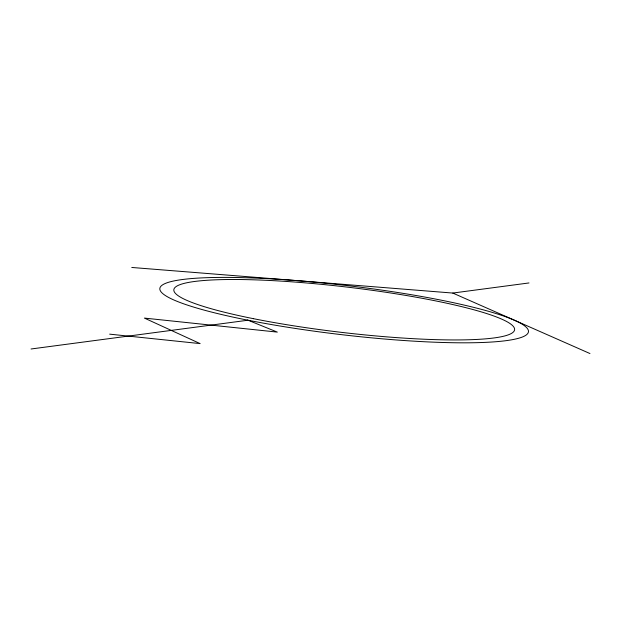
<?xml version="1.0" encoding="UTF-8"?>
<svg xmlns="http://www.w3.org/2000/svg" width="621" height="621" viewBox="0 0 621 621"><rect width="100%" height="100%" fill="white"/><g stroke="black" fill="none" stroke-linecap="round" stroke-linejoin="round"><path stroke-width="0.93" d="M31.05 348.994L248.012 320.219L277.323 332.103L144.406 318.092L200.125 343.607L109.661 334.152M131.768 267.465L452.794 293.058L528.991 282.951M452.794 293.058L589.95 353.535M247.422 320.102A185.547 24.685 6.7 0 0 528.393 332.08A185.547 24.685 6.7 0 0 256.683 278.138A185.547 24.685 6.7 0 0 247.422 320.102M253.578 318.705A171.543 22.806 6.7 0 0 514.491 330.217A171.543 22.806 6.7 0 0 264.569 280.234A171.543 22.806 6.7 0 0 253.578 318.705"/></g></svg>
